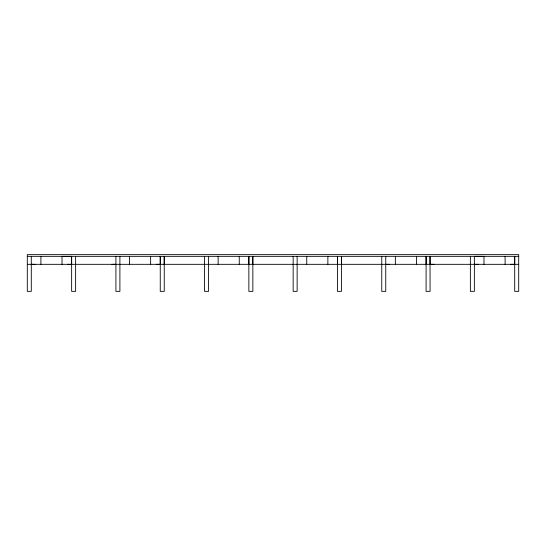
<?xml version="1.0" encoding="UTF-8"?>
<svg xmlns="http://www.w3.org/2000/svg" width="546" height="546" viewBox="0 0 546 546"><rect width="100%" height="100%" fill="white"/><g stroke="black" fill="none" stroke-linecap="round" stroke-linejoin="round"><path stroke-width="0.82" d="M62.019 264.325L62.019 256.34L71.635 256.34L71.635 264.319L67.663 264.325M248.86 264.319L248.86 256.34L248.867 291.352L252.853 291.352L252.853 256.34M337.476 264.319L337.476 256.34L337.483 291.352L341.468 291.352L341.468 256.34M426.092 264.319L426.092 256.34M27.3 256.34L518.7 256.34M111.944 264.325L115.916 264.319M156.279 264.325L160.251 264.319L160.251 256.34L160.251 291.352L164.244 291.352L164.244 256.34L164.189 264.325M385.749 264.319L389.714 264.325M433.995 264.325L430.03 264.319L430.03 256.34L430.084 291.352L426.092 291.352L426.092 256.34M474.365 264.319L478.33 264.325M27.3 264.325L518.7 264.325M31.293 264.319L35.258 264.325M510.742 264.325L514.707 264.319L514.707 256.34L514.707 291.352L518.7 291.352L518.7 254.648L27.3 254.648L27.3 291.352L31.293 291.352L31.293 256.34M505.098 256.34L505.098 264.325M483.974 264.325L483.974 256.34L474.365 256.34L474.365 291.352L470.372 291.352L470.372 256.34M416.482 256.34L416.482 264.325M395.359 256.34L395.359 264.325M385.749 256.34L385.749 291.352L381.756 291.352L381.756 256.34M341.414 256.34L341.414 264.325M327.866 256.34L327.866 264.325M306.75 256.34L306.75 264.325M297.133 256.34L297.133 291.352L293.147 291.352L293.147 256.34M252.798 256.34L252.798 264.325M239.25 256.34L239.25 264.325M218.134 256.34L218.134 264.325M208.517 256.34L208.517 291.352L204.532 291.352L204.532 256.34M150.635 256.34L150.635 264.325M129.518 256.34L129.518 264.325M119.908 256.34L119.908 291.352L115.916 291.352L115.916 256.34M75.628 256.34L75.628 291.352L71.635 291.352L71.635 256.34M40.902 256.34L40.902 264.325"/></g></svg>
